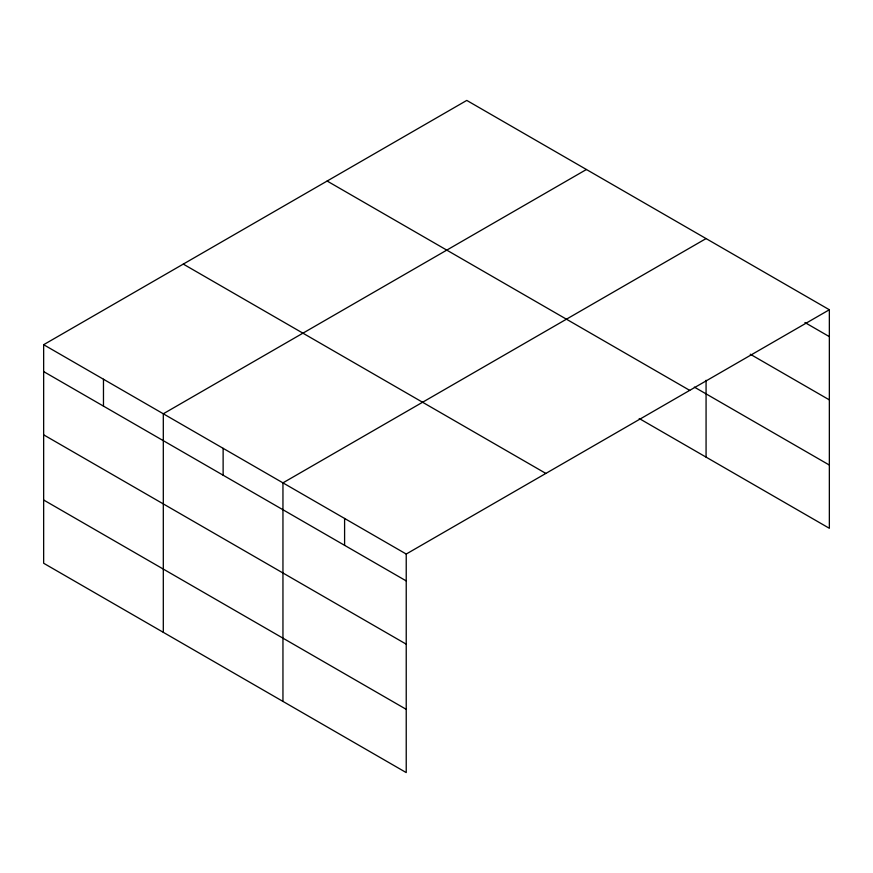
<?xml version="1.0" encoding="UTF-8"?>
<svg xmlns="http://www.w3.org/2000/svg" width="873" height="873" viewBox="0 0 873 873"><rect width="100%" height="100%" fill="white"/><g stroke="black" fill="none" stroke-linecap="round" stroke-linejoin="round"><path stroke-width="1.31" d="M829.35 309.751L466.771 100.417L43.65 344.704L43.65 563.249L406.229 772.583L406.229 554.039L829.35 309.751L829.35 528.296L639.211 418.516M586.416 169.504L163.306 413.78L163.306 632.325M706.071 238.58L282.95 482.867L282.95 701.401M804.928 322.53L829.35 336.64M750.267 354.22L829.35 399.878M694.341 387.099L829.35 465.047M327.135 181.038L689.725 390.373M183.275 264.093L545.865 473.428M43.65 344.704L406.229 554.039M43.65 371.582L406.229 580.916M43.65 434.83L406.229 644.165M43.65 500L406.229 709.334M706.071 380.301L706.071 457.125M344.595 518.453L344.595 545.33M223.128 448.329L223.128 475.207M103.472 379.242L103.472 406.12"/></g></svg>
